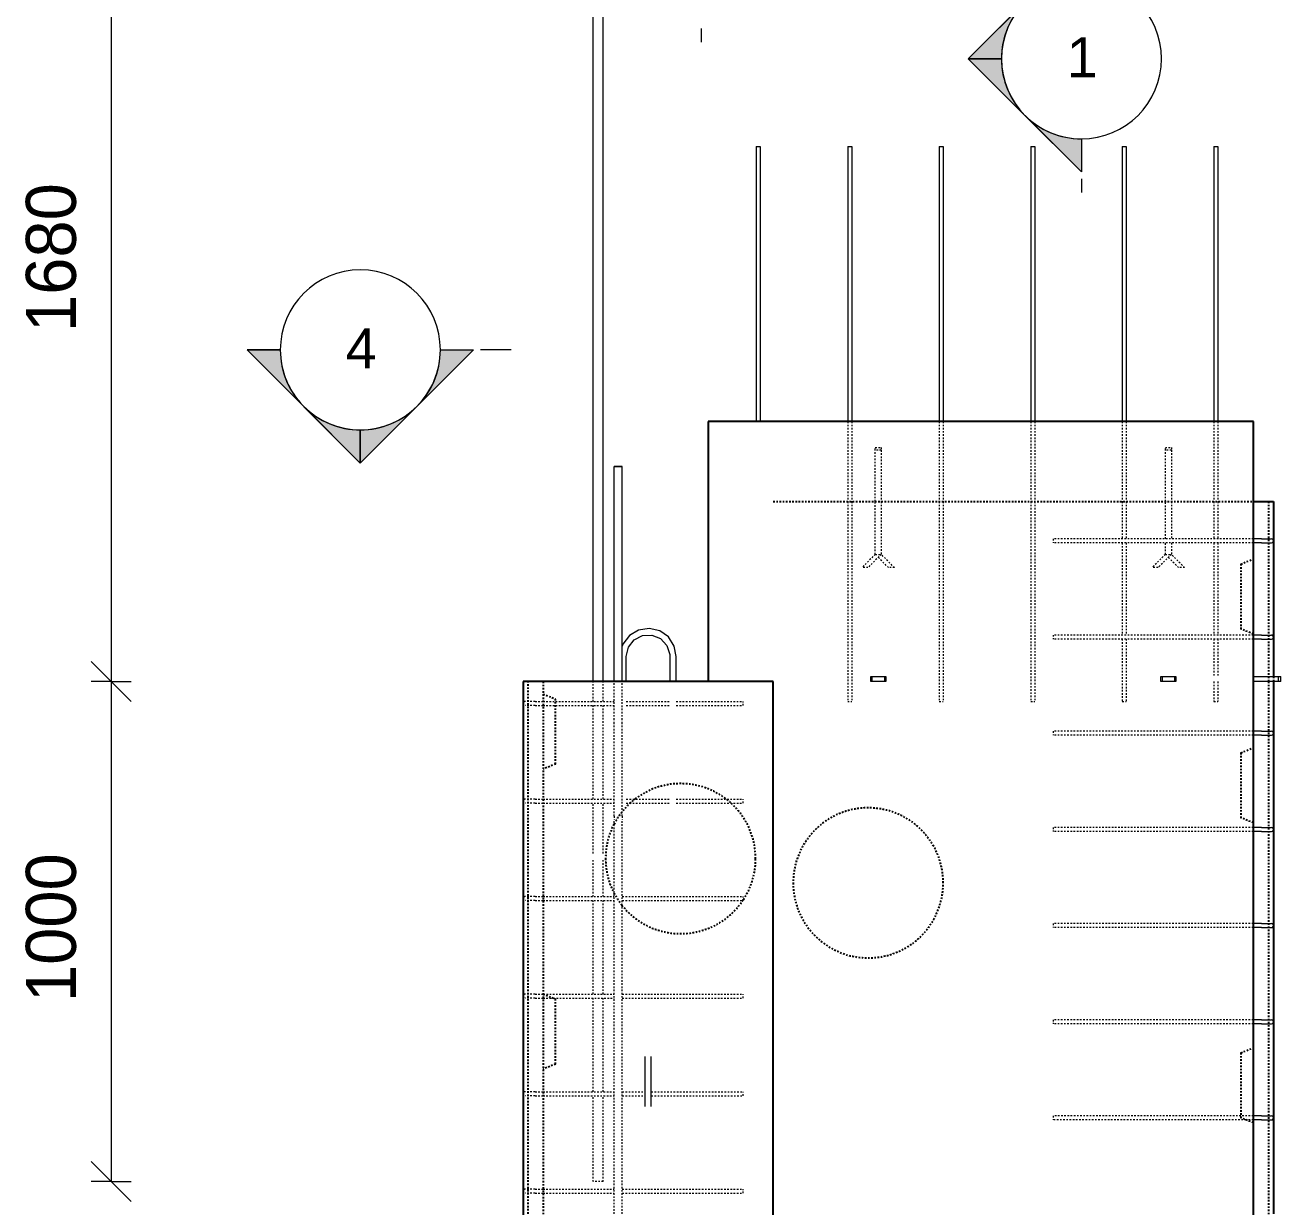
# Model space of a CAD drawing. Header units: millimetres. Extents: x -3747 to 9422, y -2678 to 8176.
# Drawn here: x 93 to 2604, y 1989 to 4353 of the extents above; entities that cross this region are included whole.
import ezdxf

# ---------------------------------------------------------------- set-up
doc = ezdxf.new("R2010")
doc.units = ezdxf.units.MM
doc.linetypes.add('Dash', pattern=[6.36, 3.18, -3.18])
for name, color, linetype, lineweight in [('A-ANNO-DIMS', 211, 'Continuous', 9), ('A-ANNO-DIMS-40', 211, 'Continuous', 9), ('A-DETL-MBND', 5, 'Continuous', 18), ('A-GENM', 13, 'Continuous', 18), ('A-GENM-HDLN', 13, 'Dash', 18), ('A-WALL', 113, 'Continuous', 25), ('A-WALL-HDLN', 110, 'Dash', 25), ('G-ANNO-SYMB', 111, 'Continuous', 9), ('S-RBAR', 171, 'Continuous', 18)]:
    doc.layers.add(name, color=color, linetype=linetype, lineweight=lineweight)
doc.styles.add('Arial', font='arial.ttf', dxfattribs={"height": 79.99999999999991})
doc.styles.add('Nirmala UI Semilight', font='NirmalaS.ttf', dxfattribs={"height": 99.99999999999999})
doc.dimstyles.new('Arrow_Filled_-_2_5_NI_UI', dxfattribs={"dimscale": 304.8, "dimtxt": 104.7363945578231, "dimasz": 0.2624671916010498, "dimexe": 0.1312335958005249, "dimexo": 0.0625, "dimgap": 0.1312335958005249, "dimtad": 1, "dimdec": 0, "dimzin": 0, "dimdsep": 46, "dimtxsty": 'Nirmala UI Semilight', "dimblk1": 'OBLIQUE', "dimblk2": 'OBLIQUE', "dimsah": 1, "dimcen": 0.09, "dimazin": 0, "dimtfac": 1, "dimtdec": 4, "dimtix": 1, "dimtmove": 0, "dimatfit": 3, "dimfxl": 0.1312335958005249, "dimfxlon": 1, "dimtvp": 1, "dimtolj": 1, "dimtzin": 0, "dimarcsym": 2})

# ---------------------------------------------------------------- blocks, each defined once
blk = doc.blocks.new('RR spread anchor face based - RR-SA-2_5-150-1726819-Elevation Front')
at = {"layer": 'A-GENM'}
for p, q in [((1783.803830161641, 3049.999999999602), (1786.30383016164, 3049.999999999602)), ((1783.803830161641, 3039.999999999603), (1783.803830161641, 3049.999999999602)), ((1786.30383016164, 3039.999999999603), (1783.803830161641, 3039.999999999603)), ((1786.30383016164, 3049.999999999602), (1811.30383016164, 3049.999999999602)), ((1786.30383016164, 3049.999999999602), (1786.30383016164, 3039.999999999603)), ((1811.30383016164, 3039.999999999602), (1786.30383016164, 3039.999999999603)), ((1811.30383016164, 3049.999999999602), (1813.80383016164, 3049.999999999602)), ((1811.30383016164, 3049.999999999602), (1811.30383016164, 3039.999999999602)), ((1813.80383016164, 3039.999999999602), (1811.30383016164, 3039.999999999602)), ((1813.80383016164, 3049.999999999602), (1813.80383016164, 3039.999999999602))]:
    blk.add_line(p, q, dxfattribs=at)
blk = doc.blocks.new('RR spread anchor face based - RR-SA-3_0-200-1726827-Elevation Front')
at = {"layer": 'A-GENM'}
for p, q in [((2548.803830161597, 3049.999999999603), (2598.803830161593, 3049.999999999603)), ((2598.803830161593, 3039.999999999603), (2548.803830161597, 3039.999999999603)), ((2598.803830161593, 3049.999999999603), (2603.803830161593, 3049.999999999603)), ((2598.803830161593, 3039.999999999603), (2598.803830161593, 3049.999999999603)), ((2603.803830161593, 3039.999999999603), (2598.803830161593, 3039.999999999603)), ((2603.803830161593, 3039.999999999603), (2603.803830161593, 3049.999999999603))]:
    blk.add_line(p, q, dxfattribs=at)
blk = doc.blocks.new('12_7Ø_ Lifting Insert_COLUMN - 12_9Ø Lifting insert-1653057-Elevation Front')
at = {"layer": 'A-GENM'}
for p, q in [((1295.153830161602, 3039.999999999599), (1295.153830161602, 3089.999999999598)), ((1382.453830161599, 3089.999999999598), (1382.453830161599, 3039.999999999599)), ((1395.1538301616, 3039.999999999599), (1395.1538301616, 3089.999999999598))]:
    blk.add_line(p, q, dxfattribs=at)
at = {"layer": 'A-GENM', "flags": 128}
for points in [[(1395.1538301616, 3089.999999999598), (1391.070879621797, 3111.058918317623), (1379.413704492555, 3129.066105600538), (1361.871592067099, 3141.41206921171), (1340.986639147441, 3146.307706798323), (1319.785366755662, 3143.043572180181), (1301.340135017991, 3132.092683997967), (1288.323915323252, 3115.041978713608), (1287.203439536645, 3110.977581047438)], [(1295.153830161602, 3089.999999999598), (1299.222243411349, 3108.401643685209), (1310.669087450594, 3123.373024324422), (1327.360548214864, 3132.123316562843), (1346.185159031493, 3133.021372410462), (1363.633811260491, 3125.899784659518), (1376.453889647854, 3112.086093377139), (1382.255594570488, 3094.155318249063), (1382.453830161599, 3089.999999999598)]]:
    blk.add_lwpolyline(points, dxfattribs=at)
blk = doc.blocks.new('12_7Ø_ Lifting Insert_COLUMN - 12_9Ø Lifting insert-V2-Elevation Front')
at = {"layer": 'A-GENM', "flags": 128}
for points in [[(1332.453830161594, 2289.99999999962), (1332.453830161595, 2285.923400085688), (1332.453830161595, 2274.358347018224), (1332.453830161596, 2257.190684570804), (1332.453830161596, 2237.219840393653), (1332.453830161596, 2217.702340152917), (1332.453830161595, 2201.82078544066), (1332.453830161595, 2192.164886039804), (1332.453830161594, 2189.999999999622)], [(1345.153830161596, 2189.999999999622), (1345.153830161596, 2194.076599913554), (1345.153830161596, 2205.641652981018), (1345.153830161596, 2222.809315428436), (1345.153830161596, 2242.780159605589), (1345.153830161596, 2262.297659846324), (1345.153830161596, 2278.179214558581), (1345.153830161596, 2287.835113959438), (1345.153830161596, 2289.99999999962)]]:
    blk.add_lwpolyline(points, dxfattribs=at)
blk = doc.blocks.new('RR spread anchor face based - RR-SA-4_0-240-1726833-Elevation Front')
at = {"layer": 'A-GENM-HDLN'}
for p, q in [((1792.803830161663, 3502.782484985942), (1792.803830161663, 3507.782484985942)), ((1792.803830161663, 3507.782484985942), (1804.803830161663, 3507.782484985942)), ((1792.803830161663, 3400.049609374595), (1792.803830161663, 3502.782484985942)), ((1804.803830161663, 3502.782484985942), (1792.803830161663, 3502.782484985942)), ((1804.803830161663, 3507.782484985942), (1804.803830161663, 3502.782484985942)), ((1804.803830161663, 3502.782484985942), (1804.803830161663, 3400.049609374595)), ((1792.803830161663, 3294.282484985941), (1792.803830161663, 3399.950390624594)), ((1804.803830161663, 3399.950390624594), (1804.803830161663, 3294.282484985941)), ((1792.803830161644, 3294.282484985942), (1766.303830161644, 3267.782484985942)), ((1804.803830161644, 3294.282484985942), (1778.303830161644, 3267.782484985942)), ((1792.803830161644, 3294.282484985942), (1804.803830161644, 3294.282484985942)), ((1792.803830161663, 3294.282484985941), (1804.803830161663, 3294.282484985941)), ((1831.303830161631, 3267.782484985941), (1804.803830161631, 3294.282484985941)), ((1778.303830161644, 3267.782484985942), (1766.303830161644, 3267.782484985942)), ((1819.303830161631, 3267.782484985941), (1798.803830161638, 3288.282484985934)), ((1831.303830161631, 3267.782484985941), (1819.303830161631, 3267.782484985941))]:
    blk.add_line(p, q, dxfattribs=at)
blk = doc.blocks.new('RR spread anchor face based - RR-SA-4_0-240-V3-Elevation Front')
at = {"layer": 'A-GENM-HDLN'}
for p, q in [((2372.803830161604, 3502.782484985942), (2372.803830161604, 3507.782484985942)), ((2372.803830161604, 3507.782484985942), (2384.803830161604, 3507.782484985942)), ((2372.803830161604, 3400.049609374595), (2372.803830161604, 3502.782484985942)), ((2384.803830161604, 3502.782484985942), (2372.803830161604, 3502.782484985942)), ((2384.803830161604, 3507.782484985942), (2384.803830161604, 3502.782484985942)), ((2384.803830161604, 3502.782484985942), (2384.803830161604, 3400.049609374595)), ((2372.803830161604, 3325.312371368249), (2372.803830161604, 3399.950390624594)), ((2384.803830161604, 3399.950390624594), (2384.803830161604, 3325.312371368249)), ((2372.803830161604, 3294.282484985941), (2372.803830161604, 3317.312371368249)), ((2384.803830161604, 3317.312371368249), (2384.803830161604, 3294.282484985941)), ((2372.803830161586, 3294.282484985942), (2346.303830161586, 3267.782484985942)), ((2384.803830161586, 3294.282484985942), (2358.303830161586, 3267.782484985942)), ((2372.803830161586, 3294.282484985942), (2384.803830161586, 3294.282484985942)), ((2372.803830161604, 3294.282484985941), (2384.803830161604, 3294.282484985941)), ((2411.303830161572, 3267.782484985941), (2384.803830161573, 3294.282484985941)), ((2358.303830161586, 3267.782484985942), (2346.303830161586, 3267.782484985942)), ((2399.303830161573, 3267.782484985941), (2378.803830161578, 3288.282484985936)), ((2411.303830161572, 3267.782484985941), (2399.303830161573, 3267.782484985941))]:
    blk.add_line(p, q, dxfattribs=at)
blk = doc.blocks.new('Detail View - M_Section Head - Filled SHOP DWG-1002450-Elevation Front')
at = {"layer": 'G-ANNO-SYMB'}
h = blk.add_hatch(color=256, dxfattribs=at)
edge = h.paths.add_edge_path()
edge.add_line((537.0871484161577, 23.17976476377829), (650.2242334060027, -89.95732022606879))
edge.add_arc((763.3613183958514, 23.17976476377784), 160.0000000000003, 179.9999999999999, 224.9999999999995, ccw=False)
edge.add_line((603.3613183958513, 23.17976476377807), (537.0871484161576, 23.17976476377833))
h = blk.add_hatch(color=256, dxfattribs=at)
edge = h.paths.add_edge_path()
edge.add_line((989.6354883755436, 23.1797647637766), (923.3613183958497, 23.17976476377686))
edge.add_arc((763.3613183958503, 23.17976476377756), 159.9999999999997, 315, 359.9999999999998, ccw=False)
edge.add_line((876.4984033856977, -89.95732022606964), (989.6354883755434, 23.17976476377656))
h = blk.add_hatch(color=256, dxfattribs=at)
edge = h.paths.add_edge_path()
edge.add_line((763.3613183958479, -203.0944052159154), (763.3613183958487, -136.8202352362222))
edge.add_arc((763.3613183958514, 23.17976476377823), 160.0000000000003, 224.9999999999997, 269.99999999999903, ccw=False)
edge.add_line((650.224233406003, -89.95732022606911), (763.361318395848, -203.0944052159155))
h = blk.add_hatch(color=256, dxfattribs=at)
edge = h.paths.add_edge_path()
edge.add_line((763.3613183958515, -203.0944052159155), (876.4984033856972, -89.95732022607001))
edge.add_arc((763.3613183958498, 23.17976476377806), 160, 270.00000000000017, 314.99999999999955, ccw=False)
edge.add_line((763.3613183958513, -136.8202352362222), (763.3613183958515, -203.0944052159156))
for p, q in [((763.36131839585, -203.0944052159176), (537.0871484161584, 23.17976476377867)), ((603.3613183958499, 23.17976476377835), (537.0871484161585, 23.1797647637786)), ((537.0871484161576, 23.17976476377833), (603.3613183958513, 23.17976476377807)), ((650.2242334060027, -89.95732022606877), (537.0871484161577, 23.17976476377829)), ((763.36131839585, -203.0944052159176), (989.6354883755439, 23.1797647637772)), ((989.6354883755434, 23.17976476377656), (876.4984033856977, -89.95732022606964)), ((923.3613183958497, 23.17976476377747), (989.6354883755439, 23.17976476377721)), ((923.3613183958497, 23.17976476377686), (989.6354883755436, 23.1797647637766)), ((763.361318395848, -203.0944052159155), (650.224233406003, -89.95732022606911)), ((876.4984033856972, -89.95732022607001), (763.3613183958515, -203.0944052159155)), ((763.3613183958487, -136.8202352362222), (763.3613183958479, -203.0944052159154)), ((763.3613183958515, -203.0944052159156), (763.3613183958513, -136.8202352362222))]:
    blk.add_line(p, q, dxfattribs=at)
for centre, radius, start, end in [((763.3613183958498, 23.17976476377694), 159.9999999999998, 1.78111062161957e-13, 180), ((763.3613183958498, 23.17976476377765), 159.9999999999997, 180.0000000000002, 0), ((763.3613183958514, 23.17976476377784), 160.0000000000003, 179.9999999999995, 224.9999999999991), ((763.3613183958503, 23.17976476377756), 159.9999999999997, 314.9999999999997, 359.9999999999994), ((763.3613183958514, 23.17976476377823), 160.0000000000003, 224.9999999999994, 269.9999999999987), ((763.3613183958498, 23.17976476377806), 160, 269.9999999999998, 314.9999999999992)]:
    blk.add_arc(centre, radius, start, end, dxfattribs=at)
blk = doc.blocks.new('DIMBLOCK110-Elevation Front')
at = {"layer": 'A-ANNO-DIMS-40'}
for p, q in [((265.1892208140725, 4719.999999999577), (225.1892208140726, 4759.999999999577)), ((265.1892208140725, 4719.999999999577), (225.1892208140725, 4719.999999999577)), ((265.1892208140725, 4719.999999999577), (265.1892208140725, 3039.999999999593)), ((265.1892208140725, 4719.999999999577), (305.1892208140725, 4679.999999999577)), ((265.1892208140725, 4719.999999999577), (305.1892208140725, 4719.999999999577)), ((265.1892208140725, 3039.999999999593), (225.1892208140726, 3079.999999999593)), ((265.1892208140725, 3039.999999999594), (225.1892208140725, 3039.999999999594)), ((265.1892208140725, 3039.999999999593), (305.1892208140725, 2999.999999999593)), ((265.1892208140725, 3039.999999999594), (305.1892208140725, 3039.999999999594))]:
    blk.add_line(p, q, dxfattribs=at)
at = {"layer": 'A-ANNO-DIMS-40', "color": 0, "insert": (94.72045148816036, 3739.081941867242), "char_height": 99.99999999999999, "width": 338.2033395176251, "attachment_point": 1, "rotation": 90, "line_spacing_factor": 1.142578849721707, "style": 'Nirmala UI Semilight'}
blk.add_mtext('1680', dxfattribs=at)
blk = doc.blocks.new('_Oblique')
at = {"color": 0, "linetype": 'ByBlock', "lineweight": -2}
blk.add_line((-0.5, -0.5), (0.5, 0.5), dxfattribs=at)
blk = doc.blocks.new('DIMBLOCK111-Elevation Front')
at = {"layer": 'A-ANNO-DIMS-40'}
for p, q in [((265.1892208140725, 3039.999999999593), (225.1892208140726, 3079.999999999593)), ((265.1892208140725, 3039.999999999594), (225.1892208140725, 3039.999999999594)), ((265.1892208140725, 3039.999999999593), (265.1892208140725, 2039.999999999594)), ((265.1892208140725, 3039.999999999593), (305.1892208140725, 2999.999999999593)), ((265.1892208140725, 3039.999999999594), (305.1892208140725, 3039.999999999594)), ((265.1892208140725, 2039.999999999594), (225.1892208140726, 2079.999999999594)), ((265.1892208140725, 2039.999999999594), (225.1892208140725, 2039.999999999594)), ((265.1892208140725, 2039.999999999594), (305.1892208140725, 1999.999999999593)), ((265.1892208140725, 2039.999999999594), (305.1892208140725, 2039.999999999594))]:
    blk.add_line(p, q, dxfattribs=at)
at = {"layer": 'A-ANNO-DIMS-40', "color": 0, "insert": (94.72045148816036, 2399.08194186725), "char_height": 99.99999999999999, "width": 338.2033395176251, "attachment_point": 1, "rotation": 90, "line_spacing_factor": 1.142578849721707, "style": 'Nirmala UI Semilight'}
blk.add_mtext('1000', dxfattribs=at)

msp = doc.modelspace()

# ---------------------------------------------------------------- linework, layer by layer
at = {"layer": 'A-DETL-MBND'}
msp.add_line((1271.153830161642, 3469.999999999596), (1287.153830161642, 3469.999999999596), dxfattribs=at)
at = {"layer": 'A-WALL'}
for p, q in [((2548.803830161595, 3559.999999999593), (1458.803830161711, 3559.999999999594)), ((1458.803830161711, 3559.999999999594), (1458.803830161711, 3039.999999999594)), ((2548.803830161596, -1395.000000000119), (2548.803830161596, 3559.999999999593)), ((2548.803830161597, 3399.999999999593), (2588.803830161594, 3399.999999999593)), ((2588.803830161594, 3399.999999999593), (2588.803830161594, 3321.692443552669)), ((2588.803830161594, 3320.932299183829), (2588.803830161594, 3129.346094745655)), ((2588.803830161594, 3128.585950376814), (2588.803830161594, 3049.999999999601)), ((1588.803830161629, 3039.999999999594), (1088.803830161595, 3039.999999999594)), ((1088.803830161595, 3039.999999999594), (1088.803830161595, -1395.000000000119)), ((1588.803830161629, -1395.000000000119), (1588.803830161629, 3039.999999999594)), ((2588.803830161594, 3039.999999999602), (2588.803830161594, 2936.99974593864)), ((2588.803830161594, 2936.239601569798), (2588.803830161594, 2744.653397131625)), ((2588.803830161594, 2743.893252762784), (2588.803830161594, 2552.307048324609)), ((2588.803830161594, 2551.546903955769), (2588.803830161594, 2359.960699517595)), ((2588.803830161594, 2359.200555148754), (2588.803830161594, 2167.61435071058)), ((2588.803830161594, 2166.854206341739), (2588.803830161594, 1975.268001903565))]:
    msp.add_line(p, q, dxfattribs=at)
at = {"layer": 'A-WALL-HDLN'}
for p, q in [((1588.803830161629, 3399.999999999593), (2548.803830161596, 3399.999999999593)), ((2578.801247850387, 3399.999999999593), (2578.801247850387, 3050.049609374601)), ((2523.803830161646, 3274.999999999588), (2548.754220786594, 3284.980156249568)), ((2523.803830161646, 3274.999999999588), (2523.803830161645, 3144.999999999593)), ((2548.754220786594, 3135.019843749613), (2523.803830161645, 3144.999999999593)), ((1098.806412472809, -1395.000000000119), (1098.806412472809, 3039.999999999594)), ((1128.803830161593, 3039.999999999594), (1128.803830161593, -1394.950390625119)), ((2578.801247850387, 3049.950390624601), (2578.801247850387, 3040.049609374602)), ((2578.801247850387, 3039.950390624601), (2578.801247850387, 1600.0496093746)), ((2588.803830161594, 3049.950390624601), (2588.803830161594, 3040.049609374601)), ((1128.803830161592, 3014.999999999878), (1153.803830161592, 3004.999999999878)), ((1153.803830161592, 2874.999999999883), (1153.803830161592, 3004.999999999878)), ((2523.803830161645, 2897.499999999879), (2548.754220786595, 2907.480156249859)), ((2523.803830161645, 2897.499999999879), (2523.803830161645, 2767.499999999884)), ((1153.803830161592, 2874.999999999883), (1128.803830161592, 2864.999999999883)), ((2548.754220786595, 2757.519843749903), (2523.803830161645, 2767.499999999884)), ((1128.803830161592, 2414.999999999878), (1153.803830161592, 2404.999999999878)), ((1153.803830161592, 2274.999999999883), (1153.803830161592, 2404.999999999878)), ((2523.803830161645, 2297.499999999879), (2548.754220786595, 2307.480156249859)), ((2523.803830161645, 2297.499999999879), (2523.803830161645, 2167.499999999884)), ((1153.803830161592, 2274.999999999883), (1128.803830161592, 2264.999999999883)), ((2548.754220786595, 2157.519843749904), (2523.803830161645, 2167.499999999884))]:
    msp.add_line(p, q, dxfattribs=at)
for centre, radius, start, end in [((1403.743353981533, 2685.86871135322), 150, 53.22397405936489, 126.7760259406357), ((1403.743353981533, 2685.86871135322), 149.9999999999999, 131.8724826161339, 141.5912042110326), ((1403.743353981533, 2685.86871135322), 149.9999999999997, 126.8384596242274, 131.8100489325434), ((1403.743353981533, 2685.86871135322), 150.0000000000003, 48.189951067458, 53.16154037577355), ((1403.743353981533, 2685.86871135322), 150.0000000000003, 1.737006930036613e-13, 48.12751738386671), ((1778.74335398143, 2637.34590889573), 149.9999999999999, 3.88027671138549e-13, 180), ((1403.743353981533, 2685.86871135322), 150.0000000000001, 141.6526893866826, 152.6387314599232), ((1403.743353981533, 2685.86871135322), 149.9999999999999, 152.7380491079513, 180), ((1403.743353981533, 2685.86871135322), 150.0000000000001, 180.0000000000003, 207.2619508920507), ((1403.743353981533, 2685.86871135322), 149.9999999999998, 326.9835347587084, 2.608054838800084e-13), ((1778.74335398143, 2637.34590889573), 150, 180.0000000000001, 3.474013860073218e-13), ((1403.743353981533, 2685.86871135322), 150, 207.361268540078, 218.3468363593477), ((1403.743353981533, 2685.86871135322), 149.9999999999999, 218.4092700429385, 325.649959036641), ((1403.743353981533, 2685.86871135322), 150, 325.6978660870195, 326.9211010751163)]:
    msp.add_arc(centre, radius, start, end, dxfattribs=at)
at = {"layer": 'G-ANNO-SYMB'}
for p, q in [((1445.115650850307, 4345.803065490376), (1445.115650850307, 4318.65869430471)), ((2205.115650850307, 4045.286175745608), (2205.115650850307, 4018.141804559942)), ((1064.632494268549, 3703.179764763778), (1003.361318395851, 3703.179764763778))]:
    msp.add_line(p, q, dxfattribs=at)
at = {"layer": 'S-RBAR'}
for p, q in [((1228.803830161597, 3039.999999999593), (1228.803830161597, 4719.999999999577)), ((1248.803830161597, 3039.999999999593), (1248.803830161597, 4719.999999999577)), ((1554.803830161712, 4109.999999999593), (1554.803830161712, 3559.999999999594)), ((1554.803830161712, 4109.999999999593), (1562.803830161711, 4109.999999999593)), ((1562.803830161711, 4109.999999999593), (1562.803830161711, 3559.999999999594)), ((1737.803830161688, 4109.999999999593), (1737.803830161688, 3559.999999999594)), ((1737.803830161688, 4109.999999999593), (1745.803830161688, 4109.999999999593)), ((1745.803830161688, 4109.999999999593), (1745.803830161688, 3559.999999999594)), ((1920.803830161665, 4109.999999999593), (1920.803830161665, 3559.999999999594)), ((1920.803830161665, 4109.999999999593), (1928.803830161665, 4109.999999999593)), ((1928.803830161665, 4109.999999999593), (1928.803830161665, 3559.999999999594)), ((2103.803830161641, 4109.999999999593), (2103.803830161641, 3559.999999999594)), ((2103.803830161641, 4109.999999999593), (2111.803830161641, 4109.999999999593)), ((2111.803830161641, 4109.999999999593), (2111.803830161641, 3559.999999999594)), ((2286.803830161618, 4109.999999999593), (2286.803830161618, 3559.999999999594)), ((2286.803830161618, 4109.999999999593), (2294.803830161617, 4109.999999999593)), ((2294.803830161617, 4109.999999999593), (2294.803830161617, 3559.999999999594)), ((2469.803830161594, 4109.999999999593), (2469.803830161594, 3559.999999999594)), ((2469.803830161594, 4109.999999999593), (2477.803830161594, 4109.999999999593)), ((2477.803830161594, 4109.999999999593), (2477.803830161594, 3559.999999999594)), ((1287.153830161642, 3469.999999999596), (1271.153830161642, 3469.999999999596)), ((1271.153830161642, 3039.999999999594), (1271.153830161642, 3469.999999999596)), ((1287.153830161642, 3039.999999999594), (1287.153830161642, 3469.999999999596)), ((2564.803830161595, 3325.312371368249), (2548.803830161594, 3325.312371368249)), ((2564.803830161595, 3317.312371368249), (2548.803830161594, 3317.312371368249)), ((2564.803830161595, 3325.312371368249), (2584.803830161594, 3325.312371368249)), ((2564.803830161595, 3317.312371368249), (2584.803830161594, 3317.312371368249)), ((2564.803830161595, 3132.966022561235), (2548.803830161594, 3132.966022561235)), ((2564.803830161595, 3124.966022561235), (2548.803830161594, 3124.966022561235)), ((2564.803830161595, 3132.966022561235), (2584.803830161594, 3132.966022561235)), ((2564.803830161595, 3124.966022561235), (2584.803830161594, 3124.966022561235)), ((2564.803830161595, 2940.619673754219), (2548.803830161594, 2940.619673754219)), ((2564.803830161595, 2940.619673754219), (2584.803830161594, 2940.619673754219)), ((2564.803830161595, 2932.619673754219), (2548.803830161594, 2932.619673754219)), ((2564.803830161595, 2932.619673754219), (2584.803830161594, 2932.619673754219)), ((2564.803830161595, 2748.273324947205), (2548.803830161594, 2748.273324947205)), ((2564.803830161595, 2740.273324947204), (2548.803830161594, 2740.273324947204)), ((2564.803830161595, 2748.273324947205), (2584.803830161594, 2748.273324947205)), ((2564.803830161595, 2740.273324947204), (2584.803830161594, 2740.273324947204)), ((2564.803830161595, 2555.926976140189), (2548.803830161594, 2555.926976140189)), ((2564.803830161595, 2547.926976140189), (2548.803830161594, 2547.926976140189)), ((2564.803830161595, 2555.926976140189), (2584.803830161594, 2555.926976140189)), ((2564.803830161595, 2547.926976140189), (2584.803830161594, 2547.926976140189)), ((2564.803830161595, 2363.580627333174), (2548.803830161594, 2363.580627333174)), ((2564.803830161595, 2363.580627333174), (2584.803830161594, 2363.580627333174)), ((2564.803830161595, 2355.580627333174), (2548.803830161594, 2355.580627333174)), ((2564.803830161595, 2355.580627333174), (2584.803830161594, 2355.580627333174)), ((2564.803830161595, 2171.234278526159), (2548.803830161594, 2171.234278526159)), ((2564.803830161595, 2163.234278526159), (2548.803830161594, 2163.234278526159)), ((2564.803830161595, 2171.234278526159), (2584.803830161594, 2171.234278526159)), ((2564.803830161595, 2163.234278526159), (2584.803830161594, 2163.234278526159))]:
    msp.add_line(p, q, dxfattribs=at)
at = {"layer": 'S-RBAR', "linetype": 'Dash'}
for p, q in [((1737.803830161688, 3559.950390624593), (1737.803830161688, 3400.049609374595)), ((1745.803830161688, 3559.950390624593), (1745.803830161688, 3400.049609374595)), ((1920.803830161665, 3559.950390624594), (1920.803830161665, 3400.049609374595)), ((1928.803830161665, 3559.950390624594), (1928.803830161665, 3400.049609374595)), ((2103.803830161641, 3559.950390624594), (2103.803830161641, 3400.049609374595)), ((2111.803830161641, 3559.950390624594), (2111.803830161641, 3400.049609374595)), ((2286.803830161618, 3559.950390624594), (2286.803830161618, 3400.049609374595)), ((2294.803830161617, 3559.950390624594), (2294.803830161617, 3400.049609374595)), ((2469.803830161594, 3559.950390624594), (2469.803830161594, 3400.049609374595)), ((2477.803830161594, 3559.950390624594), (2477.803830161594, 3400.049609374595)), ((1737.803830161688, 3399.950390624594), (1737.803830161688, 2999.999999999593)), ((1745.803830161688, 3399.950390624594), (1745.803830161688, 2999.999999999593)), ((1920.803830161665, 3399.950390624594), (1920.803830161665, 2999.999999999593)), ((1928.803830161665, 3399.950390624594), (1928.803830161665, 2999.999999999593)), ((2103.803830161641, 3399.950390624594), (2103.803830161641, 2999.999999999593)), ((2111.803830161641, 3399.950390624594), (2111.803830161641, 2999.999999999593)), ((2286.803830161618, 3399.950390624594), (2286.803830161618, 3325.312371368249)), ((2294.803830161617, 3399.950390624594), (2294.803830161617, 3325.312371368249)), ((2469.803830161594, 3399.950390624594), (2469.803830161594, 3325.312371368249)), ((2477.803830161594, 3399.950390624594), (2477.803830161594, 3325.312371368249)), ((2548.754220786594, 3325.312371368249), (2148.803830161594, 3325.312371368249)), ((2148.803830161594, 3325.312371368249), (2148.803830161594, 3317.312371368249)), ((2548.754220786594, 3317.312371368249), (2148.803830161594, 3317.312371368249)), ((2286.803830161618, 3317.312371368249), (2286.803830161618, 3132.966022561235)), ((2294.803830161617, 3317.312371368249), (2294.803830161617, 3132.966022561235)), ((2469.803830161594, 3317.312371368249), (2469.803830161594, 3132.966022561235)), ((2477.803830161594, 3317.312371368249), (2477.803830161594, 3132.966022561235)), ((2548.754220786594, 3132.966022561235), (2148.803830161594, 3132.966022561235)), ((2148.803830161594, 3132.966022561235), (2148.803830161594, 3124.966022561235)), ((2548.754220786594, 3124.966022561235), (2148.803830161594, 3124.966022561235)), ((2286.803830161618, 3124.966022561235), (2286.803830161618, 2999.999999999593)), ((2294.803830161617, 3124.966022561235), (2294.803830161617, 2999.999999999593)), ((2469.803830161594, 3124.966022561235), (2469.803830161594, 3049.999999999602)), ((2477.803830161594, 3124.966022561235), (2477.803830161594, 3049.999999999602)), ((1228.803830161597, 2999.999999999594), (1228.803830161597, 3039.950390624593)), ((1248.803830161597, 2999.999999999594), (1248.803830161597, 3039.950390624593)), ((1271.153830161642, 2963.504616986961), (1271.153830161642, 3039.950390624594)), ((1287.153830161642, 2963.504616986961), (1287.153830161642, 3039.950390624594)), ((2469.803830161594, 3039.999999999603), (2469.803830161594, 2999.999999999593)), ((2477.803830161594, 3039.999999999603), (2477.803830161594, 2999.999999999593)), ((1112.803830161595, 2999.999999999594), (1092.803830161595, 2999.999999999594)), ((1112.803830161595, 2991.999999999594), (1092.803830161595, 2991.999999999594)), ((1112.803830161595, 2999.999999999594), (1128.754220786593, 2999.999999999594)), ((1112.803830161595, 2991.999999999594), (1128.754220786593, 2991.999999999594)), ((1128.853439536593, 2999.999999999594), (1153.754220786593, 2999.999999999594)), ((1128.853439536593, 2991.999999999594), (1153.754220786593, 2991.999999999594)), ((1153.853439536593, 2999.999999999594), (1271.153830161642, 2999.999999999594)), ((1153.853439536593, 2991.999999999594), (1271.153830161642, 2991.999999999594)), ((1228.803830161597, 2804.954545454152), (1228.803830161597, 2991.999999999593)), ((1248.803830161597, 2804.954545454152), (1248.803830161597, 2991.999999999593)), ((1295.083148967265, 2991.999999999594), (1382.453830161596, 2991.999999999594)), ((1295.08891886068, 2999.999999999594), (1382.453830161596, 2999.999999999594)), ((1395.083148967263, 2991.999999999594), (1528.803830161592, 2991.999999999594)), ((1395.088918860678, 2999.999999999594), (1528.803830161592, 2999.999999999594)), ((1528.803830161592, 2991.999999999594), (1528.803830161592, 2999.999999999594)), ((1737.803830161688, 2999.999999999593), (1745.803830161688, 2999.999999999593)), ((1920.803830161665, 2999.999999999593), (1928.803830161665, 2999.999999999593)), ((2103.803830161641, 2999.999999999593), (2111.803830161641, 2999.999999999593)), ((2286.803830161618, 2999.999999999593), (2294.803830161617, 2999.999999999593)), ((2469.803830161594, 2999.999999999593), (2477.803830161594, 2999.999999999593)), ((1271.153830161642, 2956.558689880284), (1271.153830161642, 2963.50461698696)), ((1287.153830161642, 2956.558689880284), (1287.153830161642, 2963.50461698696)), ((1271.153830161642, 2770.627869144324), (1271.153830161642, 2956.558689880284)), ((1287.153830161643, 2770.627869144324), (1287.153830161642, 2956.558689880284)), ((2548.754220786594, 2940.619673754219), (2148.803830161594, 2940.619673754219)), ((2148.803830161594, 2940.619673754219), (2148.803830161594, 2932.619673754219)), ((2548.754220786594, 2932.619673754219), (2148.803830161594, 2932.619673754219)), ((1112.803830161595, 2804.954545454153), (1092.803830161595, 2804.954545454153)), ((1112.803830161595, 2796.954545454153), (1092.803830161595, 2796.954545454153)), ((1112.803830161595, 2804.954545454153), (1128.754220786593, 2804.954545454153)), ((1112.803830161595, 2796.954545454153), (1128.754220786593, 2796.954545454153)), ((1128.853439536593, 2804.954545454153), (1271.153830161642, 2804.954545454153)), ((1128.853439536593, 2796.954545454153), (1271.153830161642, 2796.954545454153)), ((1228.803830161597, 2696.34999999959), (1228.803830161597, 2796.954545454153)), ((1248.803830161597, 2696.34999999959), (1248.803830161597, 2796.954545454153)), ((1295.153830161599, 2804.954545454153), (1382.464615928265, 2804.954545454153)), ((1295.153830161599, 2796.954545454153), (1382.458846034849, 2796.954545454153)), ((1395.153830161597, 2804.954545454153), (1528.803830161592, 2804.954545454153)), ((1395.153830161597, 2796.954545454153), (1528.803830161592, 2796.954545454153)), ((1528.803830161592, 2796.954545454153), (1528.803830161592, 2804.954545454153)), ((1271.153830161643, 2770.627869144324), (1271.153830161643, 2763.681942037647)), ((1271.153830161642, 220.1410667922536), (1271.153830161642, 2763.681942037648)), ((1287.153830161643, 2770.627869144324), (1287.153830161643, 2763.681942037647)), ((1287.153830161643, 220.1410667922536), (1287.153830161643, 2763.681942037648)), ((2548.754220786594, 2748.273324947205), (2148.803830161594, 2748.273324947205)), ((2148.803830161594, 2748.273324947205), (2148.803830161594, 2740.273324947204)), ((2548.754220786594, 2740.273324947204), (2148.803830161594, 2740.273324947204)), ((1228.803830161597, 2609.909090908711), (1228.803830161597, 2683.649999999589)), ((1248.803830161597, 2609.909090908711), (1248.803830161597, 2683.649999999589)), ((1112.803830161595, 2609.909090908711), (1092.803830161595, 2609.909090908711)), ((1112.803830161595, 2601.909090908711), (1092.803830161595, 2601.909090908711)), ((1112.803830161595, 2609.909090908711), (1128.754220786593, 2609.909090908711)), ((1112.803830161595, 2601.909090908711), (1128.754220786593, 2601.909090908711)), ((1128.853439536593, 2609.909090908711), (1271.153830161642, 2609.909090908711)), ((1128.853439536593, 2601.909090908711), (1271.153830161642, 2601.909090908711)), ((1228.803830161597, 2414.86363636327), (1228.803830161597, 2601.90909090871)), ((1248.803830161597, 2414.86363636327), (1248.803830161597, 2601.90909090871)), ((1287.153830161642, 2609.909090908711), (1528.803830161592, 2609.909090908711)), ((1287.153830161642, 2601.909090908711), (1528.803830161592, 2601.909090908711)), ((1528.803830161592, 2601.909090908711), (1528.803830161592, 2609.909090908711)), ((2548.754220786594, 2555.926976140189), (2148.803830161594, 2555.926976140189)), ((2148.803830161594, 2555.926976140189), (2148.803830161594, 2547.926976140189)), ((2548.754220786594, 2547.926976140189), (2148.803830161594, 2547.926976140189)), ((1112.803830161595, 2414.86363636327), (1092.803830161595, 2414.86363636327)), ((1112.803830161595, 2414.86363636327), (1128.754220786593, 2414.86363636327)), ((1128.853439536593, 2414.86363636327), (1129.019518939265, 2414.86363636327)), ((1129.269959566956, 2414.86363636327), (1271.153830161642, 2414.86363636327)), ((1287.153830161642, 2414.86363636327), (1528.803830161592, 2414.86363636327)), ((1528.803830161592, 2406.86363636327), (1528.803830161592, 2414.86363636327)), ((1112.803830161595, 2406.86363636327), (1092.803830161595, 2406.86363636327)), ((1112.803830161595, 2406.86363636327), (1128.754220786593, 2406.86363636327)), ((1128.853439536593, 2406.86363636327), (1149.019518939265, 2406.86363636327)), ((1149.269959566955, 2406.86363636327), (1271.153830161642, 2406.86363636327)), ((1228.803830161597, 2219.818181817829), (1228.803830161597, 2406.86363636327)), ((1248.803830161597, 2219.818181817829), (1248.803830161597, 2406.86363636327)), ((1287.153830161642, 2406.86363636327), (1528.803830161592, 2406.86363636327)), ((2548.754220786594, 2363.580627333174), (2148.803830161594, 2363.580627333174)), ((2148.803830161594, 2363.580627333174), (2148.803830161594, 2355.580627333174)), ((2548.754220786594, 2355.580627333174), (2148.803830161594, 2355.580627333174)), ((1112.803830161595, 2219.81818181783), (1092.803830161595, 2219.81818181783)), ((1112.803830161595, 2211.81818181783), (1092.803830161595, 2211.81818181783)), ((1112.803830161595, 2219.81818181783), (1128.754220786593, 2219.81818181783)), ((1112.803830161595, 2211.81818181783), (1128.754220786593, 2211.81818181783)), ((1128.853439536593, 2219.81818181783), (1271.153830161642, 2219.81818181783)), ((1128.853439536593, 2211.81818181783), (1271.153830161642, 2211.81818181783)), ((1228.803830161597, 2039.999999999594), (1228.803830161597, 2211.81818181783)), ((1248.803830161597, 2039.999999999594), (1248.803830161597, 2211.81818181783)), ((1287.153830161642, 2219.81818181783), (1332.453830161595, 2219.81818181783)), ((1287.153830161642, 2211.81818181783), (1332.453830161595, 2211.81818181783)), ((1345.153830161594, 2219.81818181783), (1528.803830161592, 2219.81818181783)), ((1345.153830161594, 2211.81818181783), (1528.803830161592, 2211.81818181783)), ((1528.803830161592, 2211.81818181783), (1528.803830161592, 2219.81818181783)), ((2523.754220786644, 2171.234278526159), (2148.803830161594, 2171.234278526159)), ((2148.803830161594, 2171.234278526159), (2148.803830161594, 2163.234278526159)), ((2534.342913532111, 2163.234278526159), (2148.803830161594, 2163.234278526159)), ((2548.754220786594, 2171.234278526159), (2523.853439536645, 2171.234278526159)), ((2548.754220786594, 2163.234278526159), (2534.593354159801, 2163.234278526159)), ((1248.803830161597, 2039.999999999594), (1228.803830161597, 2039.999999999594)), ((1112.803830161595, 2024.772727272388), (1092.803830161595, 2024.772727272388)), ((1112.803830161595, 2016.772727272388), (1092.803830161595, 2016.772727272388)), ((1112.803830161595, 2024.772727272388), (1128.754220786593, 2024.772727272388)), ((1112.803830161595, 2016.772727272388), (1128.754220786593, 2016.772727272388)), ((1128.853439536593, 2024.772727272388), (1271.153830161642, 2024.772727272388)), ((1128.853439536593, 2016.772727272388), (1271.153830161642, 2016.772727272388)), ((1287.153830161642, 2024.772727272388), (1528.803830161592, 2024.772727272388)), ((1287.153830161642, 2016.772727272388), (1528.803830161592, 2016.772727272388)), ((1528.803830161592, 2016.772727272388), (1528.803830161592, 2024.772727272388))]:
    msp.add_line(p, q, dxfattribs=at)
at = {"layer": 'S-RBAR'}
for centre in [(2584.803830161594, 3321.312371368249), (2584.803830161594, 3128.966022561235), (2584.803830161594, 2936.619673754219), (2584.803830161594, 2744.273324947204), (2584.803830161594, 2551.926976140189), (2584.803830161594, 2359.580627333174), (2584.803830161594, 2167.234278526159)]:
    msp.add_arc(centre, 4.000000000000455, 269.9999999999996, 90, dxfattribs=at)
at = {"layer": 'S-RBAR', "linetype": 'Dash'}
for centre, radius, start, end in [((1092.803830161595, 2995.999999999594), 4, 90, 174.5402885531128), ((1092.803830161595, 2995.999999999594), 4.00000000000016, 185.4597114467621, 269.9999999999996), ((1092.803830161595, 2800.954545454153), 4, 90, 174.5402885531063), ((1092.803830161595, 2800.954545454153), 3.999999999999956, 185.4597114468277, 269.9999999999996), ((1092.803830161595, 2605.909090908711), 4, 90, 174.5402885530801), ((1092.803830161595, 2605.909090908711), 4.000000000000031, 185.4597114468081, 269.9999999999996), ((1092.803830161595, 2410.86363636327), 3.99999999999982, 89.99999999999838, 174.5402885530646), ((1092.803830161595, 2410.86363636327), 3.999999999999923, 185.4597114467952, 270.0000000000029), ((1092.803830161595, 2215.81818181783), 3.999999999999726, 89.99999999999511, 174.5402885531471), ((1092.803830161595, 2215.81818181783), 3.999999999999858, 185.4597114467822, 270.0000000000029), ((1092.803830161595, 2020.772727272388), 3.999999999999726, 89.99999999999511, 174.5402885531014), ((1092.803830161595, 2020.772727272388), 3.999999999999817, 185.4597114468448, 270.0000000000029)]:
    msp.add_arc(centre, radius, start, end, dxfattribs=at)

# ---------------------------------------------------------------- block references
at = {"layer": 'A-GENM'}
for name, p in [('12_7Ø_ Lifting Insert_COLUMN - 12_9Ø Lifting insert-1653057-Elevation Front', (0, 0)), ('RR spread anchor face based - RR-SA-2_5-150-1726819-Elevation Front', (0, 0)), ('RR spread anchor face based - RR-SA-2_5-150-1726819-Elevation Front', (579.9999999999418, 0)), ('RR spread anchor face based - RR-SA-3_0-200-1726827-Elevation Front', (0, 0)), ('12_7Ø_ Lifting Insert_COLUMN - 12_9Ø Lifting insert-V2-Elevation Front', (0, 0))]:
    msp.add_blockref(name, p, dxfattribs=at)
at = {"layer": 'A-GENM-HDLN'}
for name in ['RR spread anchor face based - RR-SA-4_0-240-1726833-Elevation Front', 'RR spread anchor face based - RR-SA-4_0-240-V3-Elevation Front']:
    msp.add_blockref(name, (0, 0), dxfattribs=at)
at = {"layer": 'G-ANNO-SYMB', "rotation": 269.9999999999998}
msp.add_blockref('Detail View - M_Section Head - Filled SHOP DWG-1002450-Elevation Front', (2181.935886086531, 5048.647494141454), dxfattribs=at)
at = {"layer": 'G-ANNO-SYMB'}
msp.add_blockref('Detail View - M_Section Head - Filled SHOP DWG-1002450-Elevation Front', (0, 3679.999999999999), dxfattribs=at)

# ---------------------------------------------------------------- texts
at = {"layer": 'G-ANNO-SYMB', "char_height": 79.99999999999991, "width": 76.96199999999993, "attachment_point": 1, "style": 'Arial'}
for s, insert in [('1', (2175.762473916957, 4328.353255153595)), ('4', (734.0081414625006, 3746.246844171767))]:
    msp.add_mtext(s, dxfattribs=dict(at, insert=insert))

# ---------------------------------------------------------------- dimensions: what is measured, and where the dimension line sits
at = {"layer": 'A-ANNO-DIMS'}
for base, p1, p2, override, picture, middle in [((265.1892208140727, 3039.999999999595), (305.1892208140725, 4719.999999999577), (305.1892208140725, 3039.999999999594), {"dimpost": '<>', "dimfxl": 1679.999999999983}, 'DIMBLOCK110-Elevation Front', (173.2017730003382, 3879.999999999586)), ((265.1892208140727, 2039.999999999595), (305.1892208140725, 3039.999999999594), (305.1892208140725, 2039.999999999594), {"dimpost": '<>', "dimfxl": 1000}, 'DIMBLOCK111-Elevation Front', (173.2366405039017, 2539.999999999594))]:
    dim = msp.add_linear_dim(base=base, p1=p1, p2=p2, angle=89.99999999999991, dimstyle='Arrow_Filled_-_2_5_NI_UI', override=override, dxfattribs=at)
    dim.commit()
    dim.dimension.update_dxf_attribs({"geometry": picture, "text_midpoint": middle})

doc.saveas('drawing.dxf')
